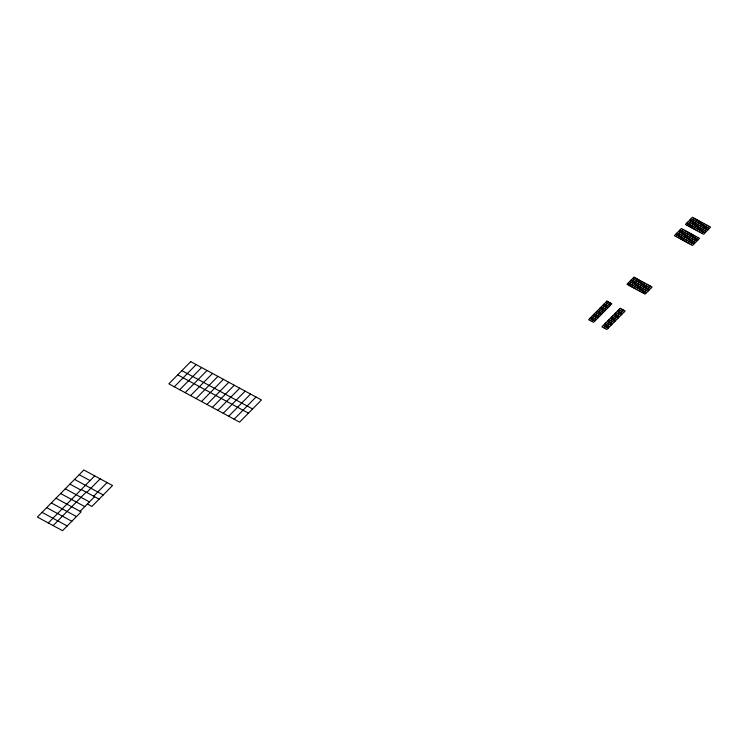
<?xml version="1.0" encoding="UTF-8"?>
<svg xmlns="http://www.w3.org/2000/svg" width="748" height="748" viewBox="0 0 748 748"><rect width="100%" height="100%" fill="white"/><g stroke="black" fill="none" stroke-linecap="round" stroke-linejoin="round"><path stroke-width="1.12" d="M174.293 386.772L196.172 364.594M48.283 522.955L94.725 475.887M179.735 389.717L201.614 367.539M53.145 525.592L86.142 492.147M86.721 492.455L100.167 478.832M185.167 392.672L207.056 370.494M190.609 395.617L212.497 373.439M93.65 496.214L107.086 482.591M80.13 511.323L94.557 496.7M196.051 398.562L217.939 376.384M201.493 401.517L223.381 379.329M206.934 404.462L228.823 382.284M212.376 407.408L234.255 385.229M217.818 410.353L239.697 388.175M223.259 413.307L245.138 391.12M228.701 416.253L250.58 394.074M234.143 419.198L256.022 397.02M590.284 320.537L608.582 301.996M591.939 321.434L610.228 302.893M676.014 236.555L683.046 229.421M687.075 225.344L694.116 218.21M628.591 285.203L635.622 278.069M677.66 237.443L684.701 230.319M688.721 226.233L695.762 219.099M630.237 286.091L637.277 278.967M679.315 238.341L686.346 231.207M690.376 227.13L697.407 219.996M631.882 286.989L638.923 279.855M680.961 239.229L687.992 232.104M692.022 228.018L699.062 220.884M633.537 287.887L640.569 280.752M682.606 240.127L689.647 232.993M693.667 228.916L700.708 221.782M635.183 288.775L642.223 281.641M684.261 241.024L691.292 233.89M695.322 229.804L702.353 222.67M636.829 289.672L643.869 282.538M685.907 241.913L692.938 234.779M696.968 230.702L704.008 223.568M638.483 290.561L645.515 283.427M603.552 327.727L621.85 309.186M687.552 242.81L694.593 235.676M698.613 231.59L705.654 224.465M640.129 291.458L647.17 284.324M605.207 328.624L623.495 310.074M689.207 243.698L696.238 236.564M700.268 232.488L707.299 225.354M641.775 292.346L648.815 285.212M690.853 244.596L697.884 237.462M701.914 233.376L708.954 226.251M643.43 293.244L650.461 286.11M691.059 218.743L709.188 228.57M689.647 220.164L707.786 229.991M688.244 221.595L706.374 231.422M686.832 223.016L704.971 232.843M679.997 229.954L698.127 239.781M678.586 231.384L696.725 241.211M677.183 232.806L695.313 242.633M675.771 234.236L693.91 244.063M632.565 278.602L650.704 288.429M631.162 280.033L649.301 289.859M629.751 281.454L647.89 291.281M628.348 282.884L646.487 292.711M605.525 302.529L610.471 305.212M618.792 309.719L623.739 312.393M604.113 303.959L609.059 306.633M617.38 311.14L622.327 313.823M602.71 305.38L607.657 308.064M615.978 312.571L620.924 315.254M601.299 306.811L606.245 309.485M614.566 313.992L619.512 316.675M599.896 308.232L604.842 310.916M613.164 315.422L618.11 318.106M598.484 309.663L603.43 312.337M611.752 316.853L616.698 319.527M597.082 311.084L602.028 313.767M610.349 318.274L615.295 320.957M595.67 312.514L600.616 315.198M608.937 319.705L613.884 322.379M594.267 313.936L599.213 316.619M607.535 321.126L612.481 323.809M592.855 315.366L597.802 318.05M606.123 322.556L611.069 325.23M591.453 316.797L596.399 319.471M604.721 323.978L609.667 326.661M590.041 318.218L594.987 320.901M603.309 325.408L608.255 328.091M181.867 370.634L252.6 408.95M177.715 374.841L248.448 413.158M79.195 474.7L90.078 480.599M74.548 479.403L103.243 494.952M81.28 489.51L99.091 499.159M69.91 484.115L80.793 490.005M65.263 488.818L89.414 501.908M87.376 503.974L91.91 506.433L112.527 485.536L83.841 469.996L37.4 517.064L62.542 530.687L81.121 511.856L55.978 498.233M60.616 493.53L84.776 506.611M51.331 502.946L76.474 516.569M46.685 507.649L71.836 521.272M42.047 512.352L67.189 525.975M190.731 361.649L168.852 383.827L239.584 422.143L261.463 399.965L190.731 361.649M606.927 301.098L588.639 319.648L593.585 322.323L611.873 303.781L606.927 301.098M681.4 228.533L674.359 235.657L692.498 245.484L699.539 238.35L681.4 228.533M692.461 217.313L685.43 224.447L703.559 234.274L710.6 227.14L692.461 217.313M633.977 277.181L626.936 284.305L645.075 294.132L652.116 287.008L633.977 277.181M620.195 308.288L601.906 326.829L606.852 329.513L625.15 310.972L620.195 308.288"/></g></svg>
